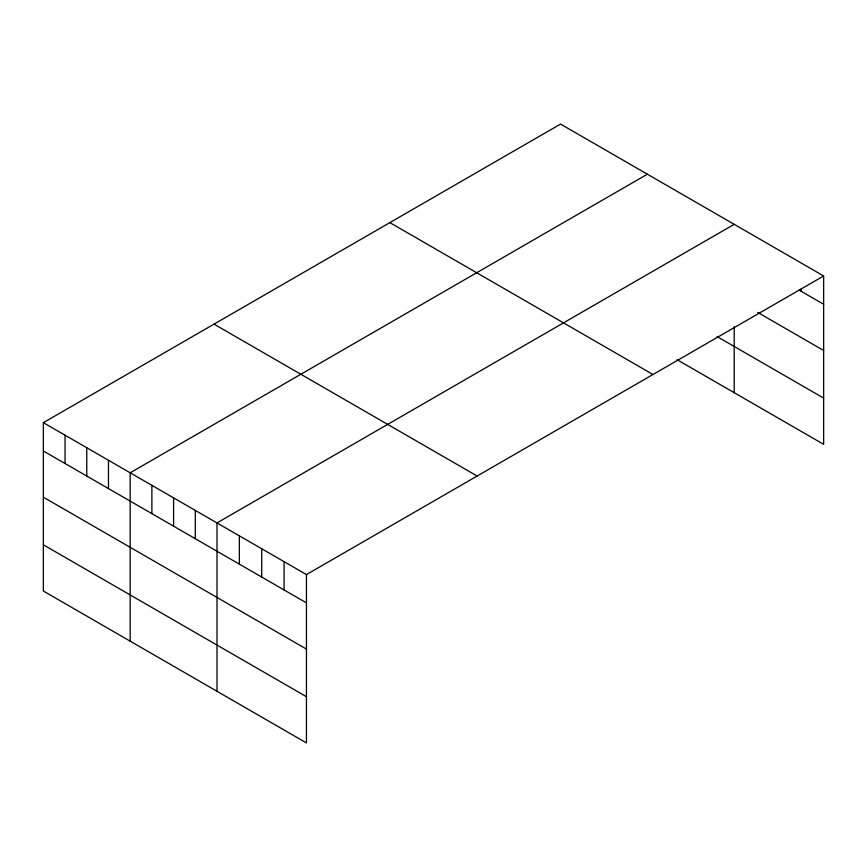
<?xml version="1.0" encoding="UTF-8"?>
<svg xmlns="http://www.w3.org/2000/svg" width="867" height="867" viewBox="0 0 867 867"><rect width="100%" height="100%" fill="white"/><g stroke="black" fill="none" stroke-linecap="round" stroke-linejoin="round"><path stroke-width="1.3" d="M43.35 422.673L306.452 574.583L306.452 742.921L43.35 591.023L43.35 422.673L560.548 124.079L823.65 275.977L823.65 444.327L677.073 359.697M647.367 174.202L130.169 472.808L130.169 641.147M734.197 224.325L216.999 522.931L216.999 691.281M306.452 574.583L823.65 275.977M799.049 290.077L823.65 304.274M757.682 312.402L823.65 350.496M717.063 336.569L823.65 398.105M389.868 222.613L652.97 374.511M214.03 324.139L477.132 476.037M43.35 450.981L306.452 602.879M43.35 497.192L306.452 649.09M43.35 544.812L306.452 696.71M801.281 288.668L801.281 291.366M734.197 326.621L734.197 392.675M284.083 561.664L284.083 589.961M261.726 548.757L261.726 577.054M239.357 535.839L239.357 564.146M195.292 510.403L195.292 538.7M173.584 497.864L173.584 526.171M151.877 485.336L151.877 513.632M108.473 460.269L108.473 488.576M86.765 447.74L86.765 476.037M65.058 435.212L65.058 463.509"/></g></svg>
